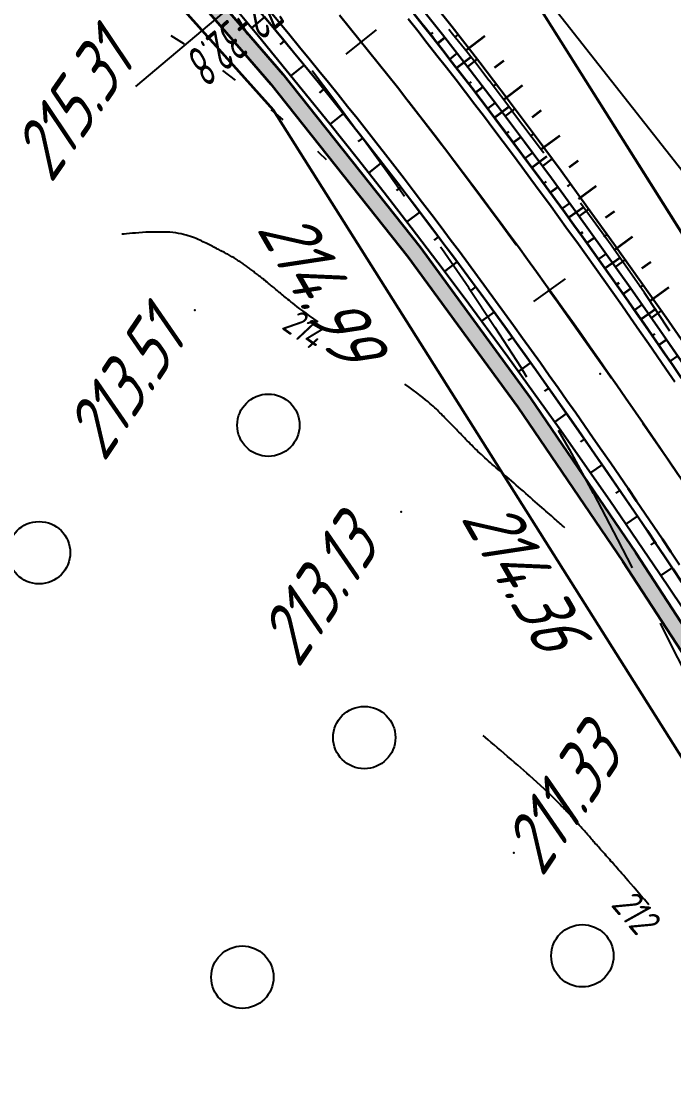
# Model space of a CAD drawing. Header units: millimetres. Extents: x -698 to 8131, y -704 to 4503.
# Drawn here: x 5297.9 to 5339.8, y 3509.4 to 3576.8 of the extents above; entities that cross this region are included whole.
import ezdxf

# ---------------------------------------------------------------- set-up
doc = ezdxf.new("R2010")
doc.units = ezdxf.units.MM
for name, pattern in [('CONTI', [0]), ('DASHED', [0.75, 0.5, -0.25]), ('STROT', [1.7, 0.5, -1.2])]:
    doc.linetypes.add(name, pattern=pattern)
for name, color, linetype, lineweight in [('10', 1, 'Continuous', 35), ('КОПИЯ_ОСЬ_13_ОТКОСЫ', 7, 'Continuous', 30), ('КОПИЯ_ОСЬ_ГРАНИЦЫ_ПОЛОС', 7, 'Continuous', 30), ('ОСЬ_ВЕРХ_ПОКРЫТИЯ_ГРАНИЦЫ_ПОЛОС', 7, 'Continuous', 30), ('ОСЬ_ВЕРХ_ПОКРЫТИЯ_ОСЬ', 1, 'Continuous', 30), ('Ось_примыкания', 1, 'Continuous', 35), ('Тротуар', 40, 'Continuous', 35)]:
    doc.layers.add(name, color=color, linetype=linetype, lineweight=lineweight)
for name, color, linetype in [('GOR_BDEFAULT', 212, 'CONTI'), ('PI_OTDEFAULT', 172, 'CONTI'), ('PI_TTDEFAULT', 5, 'CONTI'), ('SIT_LDEFAULT', 7, 'CONTI'), ('ZAPSKDEFAULT', 7, 'CONTI'), ('ОСЬ_ВЕРХ_ПОКРЫТИЯ_ОТКОСЫ', 7, 'Continuous'), ('ОСЬ_ВЕРХ_ПОКРЫТИЯ_ПИКЕТЫ', 1, 'Continuous'), ('ОСЬ_ВЕРХ_ПОКРЫТИЯ_РАЗБИВКА_КРИВ', 1, 'Continuous'), ('разметка', 7, 'Continuous')]:
    doc.layers.add(name, color=color, linetype=linetype)
doc.styles.add('eskd', font='isocpeui.ttf', dxfattribs={"width": 1.2})
doc.styles.add('SHRFT', font='isocpeui.ttf', dxfattribs={"width": 3.5})
doc.styles.get("Standard").update_dxf_attribs({"font": 'isocpeui.ttf'})

# ---------------------------------------------------------------- blocks, each defined once
blk = doc.blocks.new('BL_2004')
at = {"color": 0}
blk.add_circle((0, 0), 2, dxfattribs=at)
blk = doc.blocks.new('*U49')
at = {"layer": 'КОПИЯ_ОСЬ_13_ОТКОСЫ'}
for points in [[(953.55, 970.495), (955.919, 967.504), (957.697, 965.214), (959.457, 962.91), (961.196, 960.594), (962.918, 958.266), (964.621, 955.928), (966.307, 953.578), (969.658, 948.87), (972.949, 944.127), (976.184, 939.353), (977.251, 937.756), (980.975, 932.165), (984.126, 927.353), (988.274, 920.914), (988.788, 920.107), (990.343, 917.695), (992.407, 914.477), (994.974, 910.451), (999.572, 903.201), (1001.06, 900.828), (1010.441, 886.405)], [(953.5, 969.281), (955.298, 967.013), (957.077, 964.73), (958.836, 962.435), (960.576, 960.126), (962.297, 957.806), (964.001, 955.474), (967.359, 950.78), (969.287, 948.024), (971.197, 945.255), (974.424, 940.485), (976.547, 937.29), (978.649, 934.082), (981.766, 929.253), (985.355, 923.596), (989.909, 916.298), (991.915, 913.048), (994.412, 908.982), (998.875, 901.677), (999.847, 900.083)], [(956.307, 967.007), (956.1, 966.845)], [(957.533, 965.427), (956.91, 964.946)], [(958.75, 963.84), (958.542, 963.681)], [(959.958, 962.246), (959.335, 961.776)], [(961.158, 960.646), (960.949, 960.49)], [(962.349, 959.039), (961.726, 958.58)], [(963.532, 957.426), (963.324, 957.274)], [(964.707, 955.808), (964.084, 955.358)], [(965.875, 954.184), (965.666, 954.035)], [(967.035, 952.555), (966.408, 952.109)], [(968.195, 950.926), (967.986, 950.777)], [(969.355, 949.296), (968.717, 948.843)]]:
    blk.add_lwpolyline(points, dxfattribs=at)

msp = doc.modelspace()

# ---------------------------------------------------------------- hatches: boundary and pattern name
at = {"layer": 'Тротуар', "lineweight": 30, "ltscale": 7}
msp.add_hatch(color=256, dxfattribs=at).paths.add_polyline_path([(5466.603, 3369.435), (5464.199, 3371.972), (5457.004, 3375.472), (5449.971, 3379.116), (5446.483, 3381.111), (5443.161, 3383.224), (5436.715, 3388.142), (5431.069, 3393.814), (5426.047, 3400.024), (5421.509, 3406.475), (5419.224, 3409.907), (5412.944, 3420.132), (5406.733, 3430.399), (5401.563, 3438.959), (5392.412, 3454.459), (5384.128, 3468.142), (5376.812, 3480.084), (5372.692, 3483.698), (5367.045, 3489.864), (5364.428, 3494.124), (5362.55, 3498.787), (5362.162, 3499.75), (5361.296, 3501.956), (5360.243, 3505.535), (5359.9, 3506.511), (5359.557, 3507.488), (5353.516, 3517.408), (5346.095, 3529.283), (5337.358, 3542.681), (5330.6, 3552.598), (5323.514, 3562.282), (5314.689, 3573.385), (5305.757, 3583.754), (5294.788, 3595.515), (5284.15, 3605.971), (5274.517, 3614.798), (5262.518, 3625.475), (5250.256, 3635.753), (5228.636, 3653.545), (5213.48, 3666.213), (5198.554, 3679.53), (5195.155, 3682.072), (5188.614, 3686.677), (5181.729, 3690.741), (5174.553, 3693.981), (5166.765, 3696.048), (5158.672, 3697.097), (5150.771, 3696.701), (5142.932, 3694.886), (5135.763, 3691.799), (5128.894, 3687.534), (5119.677, 3680.123), (5110.519, 3672.03), (5107.649, 3669.246), (5096.334, 3657.934), (5094.629, 3656.228), (5093.906, 3655.537), (5087.832, 3649.465), (5076.605, 3638.065), (5063.964, 3625.252), (5056.914, 3618.158), (5049.806, 3611.124), (5042.672, 3604.117), (5034.104, 3595.716), (5025.464, 3587.246), (5012.287, 3575.126), (5004.83, 3568.464), (5000.376, 3564.545), (4992.568, 3558.187), (4986.365, 3553.136), (4976.969, 3545.672), (4967.373, 3538.466), (4960.946, 3533.701), (4956.142, 3530.257), (4951.275, 3526.828), (4944.558, 3522.239), (4941.878, 3520.46), (4934.85, 3515.752), (4934.02, 3515.196), (4921.2, 3506.598), (4903.6, 3496.548), (4897.663, 3493.449), (4891.601, 3490.598), (4873.244, 3481.853), (4861.137, 3475.777), (4851.022, 3470.054), (4850.316, 3469.617), (4844.045, 3464.752), (4838.09, 3459.351), (4832.466, 3453.61), (4827.236, 3447.37), (4822.539, 3440.513), (4818.897, 3433.927), (4815.516, 3426.46), (4812.441, 3418.669), (4810.035, 3411.157), (4807.175, 3399.956), (4804.768, 3388.201), (4802.678, 3365.271), (4803.818, 3364.88), (4805.75, 3388.011), (4808.15, 3399.731), (4811.12, 3411.298), (4813.568, 3418.846), (4816.506, 3426.225), (4819.778, 3433.453), (4823.587, 3440.306), (4828.121, 3446.878), (4833.208, 3452.938), (4838.771, 3458.618), (4844.644, 3463.95), (4850.888, 3468.795), (4851.611, 3469.243), (4861.609, 3474.895), (4873.593, 3481.023), (4892.028, 3489.675), (4898.14, 3492.525), (4904.066, 3495.663), (4921.662, 3505.714), (4942.435, 3519.629), (4945.115, 3521.408), (4951.736, 3525.929), (4956.645, 3529.404), (4961.502, 3532.939), (4967.97, 3537.663), (4977.55, 3544.92), (4986.99, 3552.356), (4993.2, 3557.412), (5001.022, 3563.781), (5005.493, 3567.716), (5012.958, 3574.386), (5026.153, 3586.52), (5034.804, 3595.002), (5043.373, 3603.403), (5050.509, 3610.412), (5057.621, 3617.45), (5064.674, 3624.548), (5077.317, 3637.363), (5088.541, 3648.76), (5097.04, 3657.226), (5108.35, 3668.534), (5111.199, 3671.296), (5120.322, 3679.358), (5129.473, 3686.717), (5136.227, 3690.91), (5143.245, 3693.932), (5150.91, 3695.707), (5158.632, 3696.093), (5166.571, 3695.065), (5174.217, 3693.035), (5181.268, 3689.852), (5188.077, 3685.832), (5194.568, 3681.262), (5197.92, 3678.755), (5212.826, 3665.456), (5227.997, 3652.776), (5249.617, 3634.984), (5261.864, 3624.719), (5273.849, 3614.053), (5283.425, 3605.248), (5294.038, 3594.853), (5304.928, 3583.185), (5313.919, 3572.747), (5322.719, 3561.675), (5329.783, 3552.021), (5336.525, 3542.127), (5345.254, 3528.742), (5352.666, 3516.881), (5358.55, 3507.337), (5360.408, 3501.541), (5363.532, 3493.673), (5366.243, 3489.259), (5371.993, 3482.98), (5375.959, 3479.544), (5383.271, 3467.625), (5391.554, 3453.946), (5400.706, 3438.447), (5405.884, 3429.885), (5412.109, 3419.623), (5418.381, 3409.369), (5420.615, 3406.013), (5425.242, 3399.43), (5430.324, 3393.146), (5436.048, 3387.394), (5442.486, 3382.471), (5445.966, 3380.254), (5449.492, 3378.238), (5456.555, 3374.578), (5463.598, 3371.152), (5466.015, 3368.602), (5468.306, 3367.584), (5468.712, 3368.498)])

# ---------------------------------------------------------------- linework, layer by layer
at = {"layer": '10'}
for p, q in [((5294.373, 3593.134), (5314.083, 3571.094)), ((5294.373, 3593.134), (5314.083, 3571.094)), ((5376.033, 3506.574), (5328.473, 3581.954)), ((5314.083, 3571.094), (5360.563, 3497.444)), ((5314.083, 3571.094), (5360.563, 3497.444))]:
    msp.add_line(p, q, dxfattribs=at)
msp.add_lwpolyline([(5710.163, 3297.724), (5663.993, 3297.174), (5633.323, 3307.224), (5531.183, 3365.104), (5455.723, 3393.394), (5444.073, 3403.464), (5401.543, 3460.384), (5376.033, 3506.574), (5328.473, 3581.954), (5320.503, 3590.824), (5286.753, 3619.604), (5288.323, 3621.204), (5196.433, 3695.614)], dxfattribs=at)
at = {"layer": 'GOR_BDEFAULT', "color": 212, "flags": 128}
for points, elevation in [([(5316.959, 3557.49), (5316.679, 3557.69), (5316.419, 3557.88), (5316.189, 3558.05), (5315.979, 3558.2), (5315.789, 3558.34), (5315.619, 3558.47), (5315.479, 3558.58), (5315.339, 3558.69), (5315.219, 3558.78), (5315.119, 3558.86), (5315.019, 3558.94), (5314.929, 3559.01), (5314.849, 3559.08), (5314.769, 3559.15), (5314.689, 3559.21), (5314.619, 3559.27), (5314.549, 3559.33), (5314.469, 3559.39), (5314.399, 3559.45), (5314.329, 3559.51), (5314.259, 3559.57), (5314.189, 3559.63), (5314.119, 3559.69), (5314.049, 3559.74), (5313.979, 3559.8), (5313.909, 3559.85), (5313.839, 3559.91), (5313.769, 3559.96), (5313.709, 3560.02), (5313.639, 3560.07), (5313.579, 3560.12), (5313.509, 3560.18), (5313.449, 3560.23), (5313.379, 3560.28), (5313.319, 3560.33), (5313.259, 3560.38), (5313.189, 3560.43), (5313.129, 3560.48), (5313.069, 3560.53), (5313.009, 3560.57), (5312.949, 3560.62), (5312.889, 3560.67), (5312.829, 3560.72), (5312.769, 3560.76), (5312.709, 3560.81), (5312.649, 3560.85), (5312.589, 3560.9), (5312.529, 3560.94), (5312.479, 3560.99), (5312.419, 3561.03), (5312.359, 3561.07), (5312.299, 3561.11), (5312.239, 3561.16), (5312.179, 3561.2), (5312.129, 3561.24), (5312.069, 3561.28), (5312.009, 3561.32), (5311.949, 3561.36), (5311.879, 3561.4), (5311.819, 3561.44), (5311.759, 3561.48), (5311.699, 3561.52), (5311.629, 3561.56), (5311.569, 3561.6), (5311.499, 3561.64), (5311.429, 3561.67), (5311.359, 3561.71), (5311.299, 3561.75), (5311.229, 3561.79), (5311.159, 3561.83), (5311.089, 3561.86), (5311.019, 3561.9), (5310.949, 3561.94), (5310.879, 3561.98), (5310.799, 3562.02), (5310.729, 3562.05), (5310.659, 3562.09), (5310.589, 3562.13), (5310.509, 3562.17), (5310.439, 3562.21), (5310.359, 3562.25), (5310.279, 3562.29), (5310.199, 3562.33), (5310.119, 3562.37), (5310.029, 3562.42), (5309.949, 3562.46), (5309.859, 3562.5), (5309.769, 3562.55), (5309.669, 3562.59), (5309.569, 3562.64), (5309.469, 3562.69), (5309.369, 3562.74), (5309.259, 3562.79), (5309.139, 3562.84), (5309.019, 3562.88), (5308.899, 3562.93), (5308.769, 3562.98), (5308.629, 3563.02), (5308.489, 3563.06), (5308.329, 3563.1), (5308.169, 3563.14), (5308.009, 3563.17), (5307.829, 3563.2), (5307.639, 3563.22), (5307.449, 3563.24), (5307.239, 3563.25), (5307.029, 3563.26), (5306.809, 3563.26), (5306.579, 3563.26), (5306.349, 3563.25), (5306.129, 3563.25), (5305.899, 3563.24), (5305.679, 3563.22), (5305.459, 3563.21), (5305.249, 3563.19), (5305.039, 3563.18), (5304.849, 3563.16), (5304.669, 3563.15), (5304.509, 3563.13), (5304.359, 3563.12)], 214), ([(5332.799, 3544.29), (5332.759, 3544.33), (5332.709, 3544.37), (5332.659, 3544.42), (5332.599, 3544.47), (5332.539, 3544.52), (5332.469, 3544.58), (5332.399, 3544.65), (5332.319, 3544.72), (5332.229, 3544.79), (5332.139, 3544.87), (5332.039, 3544.96), (5331.939, 3545.05), (5331.829, 3545.15), (5331.709, 3545.25), (5331.589, 3545.35), (5331.469, 3545.47), (5331.329, 3545.58), (5331.199, 3545.7), (5331.049, 3545.83), (5330.909, 3545.96), (5330.759, 3546.09), (5330.609, 3546.22), (5330.459, 3546.36), (5330.299, 3546.49), (5330.149, 3546.63), (5329.989, 3546.76), (5329.839, 3546.9), (5329.679, 3547.03), (5329.529, 3547.16), (5329.379, 3547.29), (5329.229, 3547.42), (5329.089, 3547.55), (5328.939, 3547.67), (5328.809, 3547.79), (5328.669, 3547.91), (5328.529, 3548.02), (5328.399, 3548.13), (5328.279, 3548.25), (5328.149, 3548.35), (5328.029, 3548.46), (5327.899, 3548.57), (5327.789, 3548.67), (5327.669, 3548.78), (5327.559, 3548.88), (5327.449, 3548.98), (5327.339, 3549.08), (5327.229, 3549.19), (5327.129, 3549.29), (5327.029, 3549.38), (5326.929, 3549.48), (5326.829, 3549.58), (5326.729, 3549.68), (5326.639, 3549.77), (5326.539, 3549.87), (5326.449, 3549.96), (5326.359, 3550.06), (5326.269, 3550.15), (5326.179, 3550.24), (5326.099, 3550.33), (5326.009, 3550.42), (5325.919, 3550.51), (5325.839, 3550.6), (5325.749, 3550.69), (5325.669, 3550.77), (5325.579, 3550.86), (5325.499, 3550.94), (5325.419, 3551.03), (5325.339, 3551.11), (5325.259, 3551.19), (5325.169, 3551.28), (5325.089, 3551.36), (5325.019, 3551.44), (5324.939, 3551.52), (5324.859, 3551.6), (5324.779, 3551.67), (5324.699, 3551.75), (5324.619, 3551.83), (5324.539, 3551.91), (5324.449, 3551.99), (5324.359, 3552.08), (5324.249, 3552.17), (5324.129, 3552.27), (5323.999, 3552.38), (5323.859, 3552.5), (5323.689, 3552.64), (5323.509, 3552.78), (5323.299, 3552.94), (5323.069, 3553.11), (5322.819, 3553.3), (5322.539, 3553.51)], 214), ([(5338.189, 3520.11), (5337.909, 3520.44), (5337.659, 3520.73), (5337.429, 3521), (5337.229, 3521.24), (5337.039, 3521.45), (5336.869, 3521.65), (5336.719, 3521.82), (5336.589, 3521.98), (5336.469, 3522.11), (5336.359, 3522.24), (5336.259, 3522.35), (5336.159, 3522.46), (5336.079, 3522.56), (5335.999, 3522.65), (5335.919, 3522.74), (5335.839, 3522.83), (5335.759, 3522.91), (5335.689, 3523), (5335.609, 3523.09), (5335.529, 3523.17), (5335.459, 3523.25), (5335.389, 3523.34), (5335.319, 3523.42), (5335.239, 3523.5), (5335.169, 3523.58), (5335.099, 3523.66), (5335.029, 3523.74), (5334.959, 3523.82), (5334.899, 3523.89), (5334.829, 3523.97), (5334.759, 3524.04), (5334.699, 3524.12), (5334.629, 3524.19), (5334.569, 3524.27), (5334.499, 3524.34), (5334.439, 3524.41), (5334.379, 3524.48), (5334.319, 3524.55), (5334.249, 3524.62), (5334.189, 3524.69), (5334.129, 3524.76), (5334.079, 3524.82), (5334.019, 3524.89), (5333.959, 3524.96), (5333.899, 3525.02), (5333.849, 3525.09), (5333.789, 3525.15), (5333.729, 3525.21), (5333.679, 3525.28), (5333.619, 3525.34), (5333.569, 3525.4), (5333.519, 3525.46), (5333.459, 3525.52), (5333.409, 3525.58), (5333.359, 3525.64), (5333.309, 3525.7), (5333.249, 3525.76), (5333.199, 3525.81), (5333.149, 3525.87), (5333.099, 3525.92), (5333.049, 3525.98), (5332.999, 3526.03), (5332.949, 3526.08), (5332.899, 3526.13), (5332.849, 3526.19), (5332.799, 3526.24), (5332.749, 3526.29), (5332.699, 3526.34), (5332.649, 3526.38), (5332.599, 3526.43), (5332.549, 3526.48), (5332.509, 3526.53), (5332.459, 3526.57), (5332.409, 3526.62), (5332.369, 3526.67), (5331.729, 3527.31), (5330.539, 3528.4), (5330.369, 3528.55), (5330.179, 3528.71), (5329.989, 3528.88), (5329.779, 3529.06), (5329.569, 3529.24), (5329.349, 3529.43), (5329.129, 3529.62), (5328.909, 3529.81), (5328.689, 3530), (5328.479, 3530.18), (5328.269, 3530.36), (5328.069, 3530.52), (5327.889, 3530.68), (5327.719, 3530.83), (5327.559, 3530.96)], 212)]:
    msp.add_lwpolyline(points, dxfattribs=dict(at, elevation=elevation))
at = {"layer": 'PI_TTDEFAULT', "color": 5}
for p in [(5309.059, 3558.24, 213.513), (5335.069, 3554.17, 214.568), (5322.289, 3545.3, 213.129), (5329.539, 3523.44, 211.335)]:
    msp.add_point(p, dxfattribs=at)
at = {"layer": 'SIT_LDEFAULT', "color": 7}
for p, q in [((5345.839, 3560.16), (5319.949, 3593.12)), ((5307.519, 3575.86), (5308.369, 3575.33)), ((5325.599, 3575.95), (5325.349, 3576.24)), ((5326.369, 3575.01), (5325.599, 3575.95)), ((5327.019, 3574.17), (5326.369, 3575.01)), ((5327.939, 3572.96), (5327.019, 3574.17)), ((5310.829, 3573.61), (5311.629, 3573.01)), ((5316.579, 3573.63), (5317.979, 3571.78)), ((5329.459, 3570.97), (5327.949, 3572.97)), ((5317.979, 3571.78), (5319.689, 3569.45)), ((5313.939, 3571.11), (5314.689, 3570.45)), ((5331.369, 3568.42), (5329.449, 3570.97)), ((5319.699, 3569.45), (5321.419, 3567.1)), ((5316.929, 3568.45), (5317.019, 3568.36)), ((5317.019, 3568.36), (5317.479, 3567.92)), ((5331.449, 3568.32), (5331.369, 3568.42)), ((5321.419, 3567.1), (5322.509, 3565.57)), ((5335.779, 3562.41), (5333.819, 3565.1)), ((5324.829, 3562.31), (5324.899, 3562.21)), ((5337.909, 3559.36), (5335.779, 3562.41)), ((5324.899, 3562.21), (5326.639, 3559.7)), ((5326.629, 3559.7), (5328.319, 3557.15)), ((5339.549, 3556.9), (5337.909, 3559.36)), ((5328.319, 3557.15), (5329.969, 3554.58)), ((5329.969, 3554.58), (5330.339, 3553.97)), ((5332.379, 3550.54), (5333.079, 3549.32)), ((5333.079, 3549.32), (5334.629, 3546.49)), ((5334.649, 3546.49), (5336.189, 3543.54)), ((5336.179, 3543.54), (5337.119, 3541.72)), ((5338.919, 3538.17), (5339.269, 3537.47)), ((5339.269, 3537.47), (5340.809, 3534.43))]:
    msp.add_line(p, q, dxfattribs=at)
at = {"layer": 'КОПИЯ_ОСЬ_13_ОТКОСЫ'}
for points in [[(5311.687, 3579.223), (5313.971, 3576.515), (5315.688, 3574.44), (5317.387, 3572.35), (5319.151, 3570.142), (5320.897, 3567.92), (5322.626, 3565.682), (5324.338, 3563.431), (5326.034, 3561.165), (5327.714, 3558.887), (5331.03, 3554.293), (5334.291, 3549.654), (5337.503, 3544.975), (5340.669, 3540.26), (5343.797, 3535.513), (5346.89, 3530.739), (5351.478, 3523.534), (5352.997, 3521.123), (5355.015, 3517.902), (5357.529, 3513.868), (5362.033, 3506.606)], [(5310.893, 3578.549), (5313.146, 3575.831), (5315.932, 3572.386), (5317.71, 3570.202), (5319.469, 3568.003), (5321.212, 3565.787), (5322.938, 3563.557), (5324.649, 3561.312), (5326.343, 3559.055), (5329.136, 3555.262), (5332.437, 3550.668), (5335.687, 3546.03), (5338.892, 3541.353), (5341.006, 3538.214), (5343.104, 3535.064), (5346.223, 3530.314), (5350.853, 3523.142), (5352.385, 3520.742), (5354.422, 3517.534), (5356.96, 3513.517), (5361.011, 3507.073)], [(5322.107, 3578.529), (5323.892, 3576.29), (5325.658, 3574.037), (5327.42, 3571.75), (5329.164, 3569.449), (5330.888, 3567.137), (5332.596, 3564.812), (5335.959, 3560.13), (5337.891, 3557.382), (5339.804, 3554.62), (5343.037, 3549.86), (5345.163, 3546.671), (5347.269, 3543.469), (5350.39, 3538.647), (5353.472, 3533.806), (5358.037, 3526.518), (5360.048, 3523.27), (5362.049, 3520.02), (5365.038, 3515.141), (5368.98, 3508.683)], [(5323.144, 3578.195), (5324.943, 3575.927), (5326.721, 3573.644), (5328.48, 3571.349), (5330.22, 3569.04), (5331.941, 3566.721), (5333.646, 3564.388), (5337.003, 3559.694), (5338.931, 3556.938), (5340.84, 3554.169), (5344.069, 3549.399), (5346.191, 3546.204), (5348.294, 3542.996), (5351.41, 3538.167), (5354.999, 3532.511), (5359.553, 3525.212), (5361.559, 3521.962), (5364.056, 3517.896), (5368.519, 3510.591), (5369.491, 3508.997)], [(5313.521, 3577.048), (5312.707, 3576.361)], [(5324.179, 3575.928), (5324.336, 3576.051)], [(5314.803, 3575.513), (5314.53, 3575.287)], [(5325.412, 3574.353), (5325.885, 3574.722)], [(5316.074, 3573.969), (5315.217, 3573.269)], [(5317.334, 3572.416), (5317.047, 3572.184)], [(5326.636, 3572.772), (5326.795, 3572.894)], [(5327.852, 3571.183), (5328.329, 3571.547)], [(5318.585, 3570.855), (5317.732, 3570.175)], [(5329.059, 3569.589), (5329.218, 3569.709)], [(5319.827, 3569.287), (5319.541, 3569.062)], [(5321.059, 3567.712), (5320.216, 3567.057)], [(5330.257, 3567.987), (5330.738, 3568.345)], [(5331.447, 3566.38), (5331.608, 3566.498)], [(5322.282, 3566.13), (5322.001, 3565.913)], [(5332.629, 3564.766), (5333.116, 3565.116)], [(5323.497, 3564.541), (5322.667, 3563.91)], [(5333.796, 3563.142), (5333.958, 3563.259)], [(5324.703, 3562.945), (5324.425, 3562.736)], [(5334.963, 3561.518), (5335.449, 3561.867)], [(5325.901, 3561.344), (5325.084, 3560.736)], [(5327.09, 3559.736), (5326.817, 3559.535)], [(5336.128, 3559.892), (5336.291, 3560.007)], [(5337.279, 3558.257), (5337.771, 3558.601)], [(5328.268, 3558.119), (5327.461, 3557.537)], [(5329.439, 3556.498), (5329.17, 3556.303)], [(5338.424, 3556.617), (5338.588, 3556.731)], [(5330.609, 3554.876), (5329.822, 3554.308)], [(5339.562, 3554.972), (5340.056, 3555.312)], [(5331.767, 3553.245), (5331.502, 3553.059)], [(5332.917, 3551.609), (5332.149, 3551.069)], [(5334.067, 3549.973), (5333.811, 3549.793)], [(5335.202, 3548.326), (5334.443, 3547.805)], [(5336.334, 3546.677), (5336.081, 3546.503)], [(5337.466, 3545.028), (5336.723, 3544.518)], [(5338.581, 3543.368), (5338.332, 3543.201)], [(5339.696, 3541.708), (5338.978, 3541.226)]]:
    msp.add_lwpolyline(points, dxfattribs=at)
at = {"layer": 'КОПИЯ_ОСЬ_ГРАНИЦЫ_ПОЛОС'}
msp.add_lwpolyline([(5339.861, 3553.653), (5339.298, 3554.474), (5338.733, 3555.294), (5338.166, 3556.112), (5337.598, 3556.93), (5337.027, 3557.746), (5336.455, 3558.561), (5335.881, 3559.375), (5335.306, 3560.188), (5334.728, 3561), (5334.149, 3561.81), (5333.567, 3562.62), (5332.984, 3563.428), (5332.398, 3564.234), (5331.81, 3565.04), (5331.221, 3565.844), (5330.629, 3566.646), (5330.035, 3567.448), (5329.44, 3568.247), (5328.841, 3569.046), (5328.241, 3569.843), (5327.639, 3570.638), (5327.034, 3571.432), (5326.427, 3572.224), (5325.818, 3573.015), (5325.206, 3573.804), (5324.592, 3574.591), (5323.976, 3575.377), (5323.357, 3576.161), (5322.736, 3576.943)], dxfattribs=at)
at = {"layer": 'ОСЬ_ВЕРХ_ПОКРЫТИЯ_ГРАНИЦЫ_ПОЛОС', "linetype": 'Continuous'}
for points in [[(5340.165, 3541.917), (5339.618, 3542.735), (5339.069, 3543.551), (5338.519, 3544.366), (5337.967, 3545.181), (5337.414, 3545.994), (5336.86, 3546.807), (5336.304, 3547.618), (5335.747, 3548.428), (5335.189, 3549.237), (5334.629, 3550.044), (5334.067, 3550.851), (5333.504, 3551.656), (5332.94, 3552.46), (5332.373, 3553.263), (5331.806, 3554.064), (5331.236, 3554.865), (5330.665, 3555.663), (5330.092, 3556.461), (5329.518, 3557.257), (5328.941, 3558.052), (5328.363, 3558.845), (5327.784, 3559.637), (5327.202, 3560.427), (5326.618, 3561.216), (5326.033, 3562.003), (5325.446, 3562.789), (5324.857, 3563.573), (5324.265, 3564.355), (5323.672, 3565.136), (5323.077, 3565.915), (5322.48, 3566.692), (5321.881, 3567.468), (5321.28, 3568.242), (5320.677, 3569.014), (5320.071, 3569.785), (5319.464, 3570.553), (5318.854, 3571.32), (5318.242, 3572.084), (5317.628, 3572.847), (5317.012, 3573.608), (5316.394, 3574.367), (5315.773, 3575.124), (5315.15, 3575.879), (5314.525, 3576.632), (5313.897, 3577.382)], [(5313.514, 3577.061), (5314.141, 3576.311), (5314.765, 3575.56), (5315.387, 3574.806), (5316.007, 3574.051), (5316.624, 3573.293), (5317.239, 3572.533), (5317.852, 3571.772), (5318.463, 3571.008), (5319.072, 3570.242), (5319.678, 3569.475), (5320.283, 3568.706), (5320.885, 3567.935), (5321.486, 3567.162), (5322.084, 3566.387), (5322.68, 3565.611), (5323.275, 3564.833), (5323.867, 3564.053), (5324.457, 3563.272), (5325.046, 3562.489), (5325.632, 3561.704), (5326.217, 3560.918), (5326.8, 3560.13), (5327.38, 3559.341), (5327.96, 3558.55), (5328.537, 3557.758), (5329.113, 3556.964), (5329.686, 3556.169), (5330.259, 3555.372), (5330.829, 3554.574), (5331.398, 3553.775), (5331.965, 3552.974), (5332.531, 3552.172), (5333.095, 3551.369), (5333.657, 3550.565), (5334.218, 3549.759), (5334.778, 3548.952), (5335.336, 3548.144), (5335.892, 3547.335), (5336.447, 3546.524), (5337.001, 3545.713), (5337.553, 3544.9), (5338.104, 3544.086), (5338.654, 3543.272), (5339.202, 3542.456), (5339.75, 3541.639), (5340.296, 3540.821)]]:
    msp.add_lwpolyline(points, dxfattribs=at)
at = {"layer": 'ОСЬ_ВЕРХ_ПОКРЫТИЯ_ОСЬ'}
msp.add_lwpolyline([(5318.339, 3577.172), (5318.964, 3576.406), (5319.586, 3575.637), (5320.206, 3574.866), (5320.823, 3574.093), (5321.438, 3573.319), (5322.051, 3572.543), (5322.662, 3571.765), (5323.27, 3570.985), (5323.876, 3570.203), (5324.48, 3569.42), (5325.082, 3568.635), (5325.682, 3567.849), (5326.279, 3567.061), (5326.875, 3566.271), (5327.468, 3565.48), (5328.06, 3564.687), (5328.649, 3563.893), (5329.237, 3563.098), (5329.822, 3562.3), (5330.406, 3561.502), (5330.987, 3560.702), (5331.567, 3559.901), (5332.145, 3559.098), (5332.721, 3558.294), (5333.295, 3557.489), (5333.867, 3556.682), (5334.438, 3555.875), (5335.007, 3555.066), (5335.574, 3554.255), (5336.14, 3553.444), (5336.704, 3552.632), (5337.827, 3551.003), (5338.944, 3549.371), (5340.054, 3547.734)], dxfattribs=at)
at = {"layer": 'ОСЬ_ВЕРХ_ПОКРЫТИЯ_ОТКОСЫ'}
msp.add_lwpolyline([(5322.107, 3578.529), (5323.892, 3576.29), (5325.658, 3574.037), (5327.42, 3571.75), (5329.164, 3569.449), (5330.888, 3567.137), (5332.596, 3564.812), (5335.959, 3560.13), (5337.891, 3557.382), (5339.804, 3554.62), (5343.037, 3549.86), (5345.163, 3546.671), (5347.269, 3543.469), (5350.39, 3538.647), (5350.879, 3537.878)], dxfattribs=at)
at = {"layer": 'ОСЬ_ВЕРХ_ПОКРЫТИЯ_ПИКЕТЫ'}
for p, q in [((5318.763, 3574.666), (5320.71, 3576.234)), ((5330.821, 3558.798), (5332.85, 3560.259))]:
    msp.add_line(p, q, dxfattribs=at)
at = {"layer": 'ОСЬ_ВЕРХ_ПОКРЫТИЯ_РАЗБИВКА_КРИВ'}
msp.add_line((5315.181, 3580.977), (5305.246, 3572.593), dxfattribs=at)
at = {"layer": 'Ось_примыкания', "color": 0}
for p, q in [((5327.667, 3575.832), (5326.488, 3574.924)), ((5324.622, 3575.359), (5325.094, 3575.729)), ((5325.853, 3573.783), (5326.804, 3574.515)), ((5328.882, 3574.243), (5328.292, 3573.797)), ((5327.074, 3572.199), (5327.549, 3572.565)), ((5330.089, 3572.649), (5328.917, 3571.761)), ((5328.286, 3570.608), (5329.242, 3571.332)), ((5331.284, 3571.045), (5330.701, 3570.611)), ((5329.49, 3569.011), (5329.971, 3569.37)), ((5332.473, 3569.436), (5331.307, 3568.582)), ((5330.686, 3567.408), (5331.648, 3568.125)), ((5333.654, 3567.823), (5333.072, 3567.403)), ((5331.872, 3565.797), (5332.356, 3566.153)), ((5334.825, 3566.201), (5333.673, 3565.369)), ((5333.049, 3564.181), (5334.024, 3564.881)), ((5335.989, 3564.575), (5335.411, 3564.164)), ((5334.216, 3562.556), (5334.703, 3562.906)), ((5337.15, 3562.946), (5336.005, 3562.123)), ((5335.383, 3560.932), (5336.358, 3561.632)), ((5338.317, 3561.322), (5337.743, 3560.909)), ((5336.542, 3559.302), (5337.031, 3559.646)), ((5339.485, 3559.699), (5338.314, 3558.856)), ((5337.692, 3557.666), (5338.667, 3558.351)), ((5338.832, 3556.023), (5339.325, 3556.364))]:
    msp.add_line(p, q, dxfattribs=at)
at = {"layer": 'Ось_примыкания', "linetype": 'Continuous'}
msp.add_lwpolyline([(5340.273, 3553.936), (5339.71, 3554.757), (5339.144, 3555.578), (5338.577, 3556.397), (5338.008, 3557.215), (5337.437, 3558.033), (5336.864, 3558.849), (5336.29, 3559.664), (5335.713, 3560.478), (5335.135, 3561.29), (5334.555, 3562.102), (5333.973, 3562.912), (5333.389, 3563.721), (5332.802, 3564.529), (5332.214, 3565.335), (5331.624, 3566.14), (5331.031, 3566.944), (5330.437, 3567.746), (5329.84, 3568.547), (5329.241, 3569.346), (5328.64, 3570.144), (5328.037, 3570.94), (5327.431, 3571.735), (5326.824, 3572.529), (5326.213, 3573.32), (5325.601, 3574.111), (5324.986, 3574.899), (5324.369, 3575.686), (5323.749, 3576.471), (5323.127, 3577.254)], dxfattribs=at)
at = {"layer": 'разметка', "linetype": 'STROT', "lineweight": 30, "ltscale": 7}
msp.add_lwpolyline([(5241.776, 3649.664), (5244.477, 3647.407, -0.019044), (5292.636, 3605.046, -0.037792), (5324.915, 3568.854, -0.624777), (5324.915, 3568.854, -0.007953)], format="xyb", dxfattribs=at)
at = {"layer": 'разметка', "linetype": 'DASHED', "lineweight": 30, "ltscale": 14}
msp.add_arc((4888.622, 3240.037), 546.326, 31.7602, 37.00395, dxfattribs=at)
at = {"layer": 'Тротуар', "linetype": 'Continuous'}
for points in [[(5250.256, 3635.753), (5262.517, 3625.476), (5274.517, 3614.798), (5284.15, 3605.971), (5294.756, 3595.549), (5305.672, 3583.852), (5314.689, 3573.385), (5323.514, 3562.282), (5330.6, 3552.598), (5337.357, 3542.682), (5346.097, 3529.28), (5353.516, 3517.408), (5359.557, 3507.488)], [(5249.617, 3634.984), (5261.864, 3624.719), (5273.849, 3614.053), (5283.425, 3605.248), (5294.038, 3594.853), (5304.928, 3583.185), (5313.919, 3572.747), (5322.719, 3561.675), (5329.783, 3552.021), (5336.525, 3542.127), (5345.254, 3528.742), (5352.666, 3516.881), (5358.55, 3507.337)]]:
    msp.add_lwpolyline(points, dxfattribs=at)

# ---------------------------------------------------------------- block references
at = {"layer": 'ZAPSKDEFAULT', "color": 7, "rotation": 56}
for p in [(5313.771, 3550.868), (5299.051, 3542.688), (5319.929, 3530.83), (5333.929, 3516.83), (5312.101, 3515.46)]:
    msp.add_blockref('BL_2004', p, dxfattribs=at)
at = {"layer": 'КОПИЯ_ОСЬ_13_ОТКОСЫ'}
msp.add_blockref('*U49', (4369.644, 2608.914), dxfattribs=at)

# ---------------------------------------------------------------- texts
at = {"layer": 'GOR_BDEFAULT', "color": 212, "style": 'SHRFT', "width": 0.75}
for s, height, rotation, p in [('214', 1.7223, 324.45715, (5314.543, 3557.099, 214)), ('212', 1.9136, 310.50998, (5335.703, 3520.081, 212))]:
    msp.add_text(s, height=height, rotation=rotation, dxfattribs=at).set_placement(p)
at = {"layer": 'PI_OTDEFAULT', "color": 172, "style": 'eskd', "oblique": 10, "width": 0.8}
for s, rotation, p in [('215.31', 55.25169, (5299.819, 3566.3)), ('214.99', 300, (5312.969, 3563.48)), ('213.51', 56, (5303.215, 3548.425)), ('213.13', 56, (5315.684, 3535.199)), ('214.36', 300, (5326.079, 3544.93)), ('211.33', 56, (5331.339, 3521.8))]:
    msp.add_text(s, height=3.5, rotation=rotation, dxfattribs=at).set_placement(p)
at = {"layer": 'ОСЬ_ВЕРХ_ПОКРЫТИЯ_РАЗБИВКА_КРИВ', "width": 0.6}
msp.add_text('72+32.8', height=2.5, rotation=220.16124, dxfattribs=at).set_placement((5313.593, 3578.983))

doc.saveas('drawing.dxf')
